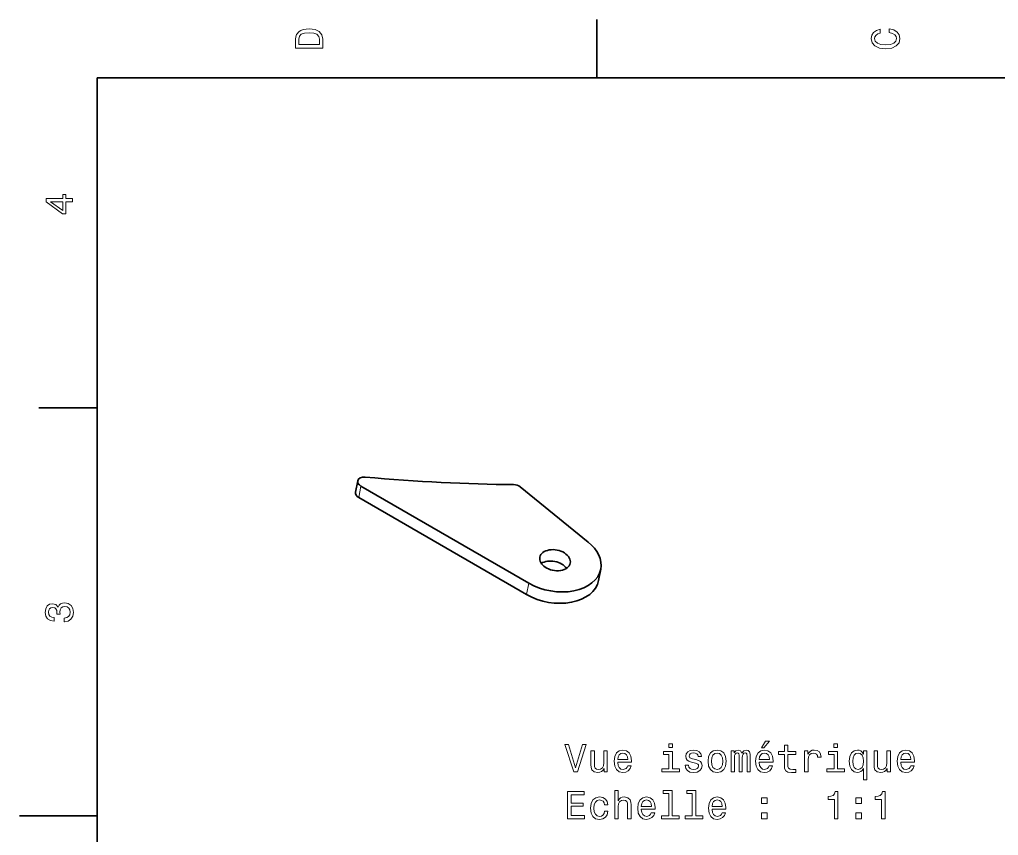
# Model space of a CAD drawing. Extents: x 0 to 297, y 0 to 210.
# Drawn here: x 0 to 126, y 102.5 to 207.5 of the extents above; entities that cross this region are included whole.
import ezdxf

# ---------------------------------------------------------------- set-up
doc = ezdxf.new("R2010")
doc.units = 0

msp = doc.modelspace()

# ---------------------------------------------------------------- linework, layer by layer
at = {"color": 7, "lineweight": 35, "ltscale": 0.1875}
for p, q in [((74.300003, 200), (74.300003, 207.5)), ((10, 157.5), (2.5, 157.5))]:
    msp.add_line(p, q, dxfattribs=at)
at = {"color": 7, "lineweight": 35}
for p, q in [((287, 200), (10, 200)), ((10, 200), (10, 10)), ((65.554741, 134.937576), (43.949005, 147.430481)), ((65.266022, 133.473679), (43.660282, 145.966583))]:
    msp.add_line(p, q, dxfattribs=at)
at = {"color": 7, "lineweight": 35, "ltscale": 0.037302}
for p, q in [((43.530739, 148.116699), (43.242012, 146.652802)), ((74.529617, 135.268951), (74.818344, 136.732849))]:
    msp.add_line(p, q, dxfattribs=at)
at = {"color": 7, "lineweight": 13, "ltscale": 0.037302}
for p, q in [((43.949005, 147.430481), (43.660282, 145.966583)), ((65.266022, 133.473679), (65.554741, 134.937576))]:
    msp.add_line(p, q, dxfattribs=at)
at = {"color": 7, "lineweight": 35, "ltscale": 0.281717}
msp.add_line((73.202881, 140.237671), (64.455963, 147.342239), dxfattribs=at)
at = {"color": 7, "lineweight": 35, "ltscale": 0.25}
msp.add_line((10, 105), (0, 105), dxfattribs=at)
at = {"color": 7, "lineweight": 13}
for points in [[(35.533215, 204.994965), (35.533215, 203.829971), (39.033215, 203.829971), (39.033215, 204.994965), (38.922264, 205.544678), (38.584366, 205.953171), (38.034657, 206.205338), (37.283215, 206.296112), (36.516644, 206.215424), (36.21405, 206.114563), (35.971977, 205.973343), (35.644165, 205.56485), (35.563473, 205.297562)], [(35.951801, 204.959656), (36.027451, 205.342941), (36.259438, 205.605194), (36.672985, 205.761536), (37.283215, 205.811966), (37.873272, 205.756485), (38.286816, 205.600143), (38.533936, 205.332855), (38.614628, 204.959656), (38.614628, 204.298996), (35.951801, 204.298996)], [(111.93206, 205.817017), (112.35569, 205.716141), (112.658287, 205.549713), (112.844887, 205.317734), (112.905403, 205.045395), (112.814629, 204.71759), (112.54229, 204.460388), (112.098488, 204.28891), (111.483215, 204.233429), (110.872986, 204.28891), (110.424141, 204.455338), (110.151802, 204.71254), (110.055984, 205.045395), (110.106415, 205.287476), (110.247627, 205.494247), (110.474571, 205.655624), (110.787247, 205.766571), (110.787247, 206.245682), (110.308144, 206.094391), (109.94503, 205.832138), (109.718086, 205.474075), (109.637398, 205.045395), (109.763474, 204.510818), (110.116501, 204.10231), (110.696472, 203.840057), (111.483215, 203.749283), (112.269958, 203.840057), (112.84993, 204.10231), (113.208, 204.510818), (113.329041, 205.045395), (113.233215, 205.51442), (112.965927, 205.892654), (112.527161, 206.159943), (111.93206, 206.301163)], [(6.833213, 184.02739), (6.833213, 184.481277), (5.965778, 184.481277), (5.965778, 184.98056), (5.56232, 184.98056), (5.56232, 184.481277), (3.408862, 184.481277), (3.408862, 184.022339), (5.521974, 182.489197), (5.965778, 182.489197), (5.965778, 184.02739)], [(5.56232, 182.912827), (3.993876, 184.02739), (5.56232, 184.02739)], [(5.73379, 129.979111), (5.769093, 129.979111), (6.253242, 130.059799), (6.616354, 130.296829), (6.848343, 130.670029), (6.934078, 131.164276), (6.848343, 131.688766), (6.626441, 132.082138), (6.273415, 132.334305), (5.819525, 132.425079), (5.521974, 132.384735), (5.279899, 132.273788), (5.0933, 132.092224), (4.957133, 131.850143), (4.684798, 132.177963), (4.251081, 132.293961), (3.857709, 132.218307), (3.560158, 132.00145), (3.373559, 131.648422), (3.307997, 131.164276), (3.388689, 130.710388), (3.610591, 130.362396), (3.963617, 130.135452), (4.432637, 130.059799), (4.46794, 130.059799), (4.46794, 130.508652), (4.145173, 130.548996), (3.913184, 130.680115), (3.771974, 130.891937), (3.721542, 131.189484), (3.761888, 131.451736), (3.867795, 131.643372), (4.039265, 131.759369), (4.271254, 131.804764), (4.518372, 131.759369), (4.684798, 131.638336), (4.785663, 131.426514), (4.815922, 131.139053), (4.810879, 130.942368), (5.209294, 130.942368), (5.199208, 131.189484), (5.244596, 131.507217), (5.365634, 131.744247), (5.56232, 131.885452), (5.819525, 131.935883), (6.112032, 131.880417), (6.328891, 131.734161), (6.465058, 131.502167), (6.510447, 131.194534), (6.460014, 130.876801), (6.308718, 130.644821), (6.066643, 130.498566), (5.73379, 130.443085)], [(72.457901, 114.15799), (71.580383, 111.177444), (70.677643, 114.15799), (70.19854, 114.15799), (71.328224, 110.652946), (71.832542, 110.652946), (72.937012, 114.15799)], [(76.996811, 111.878448), (78.772026, 111.878448), (78.777069, 112.08522), (78.696373, 112.665192), (78.474472, 113.098915), (78.121445, 113.36116), (77.652428, 113.456978), (77.193497, 113.356117), (76.840469, 113.073692), (76.613525, 112.614761), (76.532829, 112.009575), (76.608482, 111.389259), (76.835426, 110.935364), (77.183411, 110.652946), (77.637299, 110.557129), (78.03067, 110.622688), (78.353439, 110.794159), (78.590469, 111.06649), (78.726639, 111.429604), (78.287872, 111.429604), (78.197098, 111.227875), (78.065971, 111.076576), (77.692772, 110.955544), (77.405312, 111.011017), (77.188454, 111.187531), (77.047241, 111.474991), (76.996811, 111.863319)], [(84.052284, 114.273987), (83.583267, 114.273987), (83.583267, 113.769661), (84.052284, 113.769661)], [(87.042923, 112.231476), (86.614243, 112.332344), (86.296524, 112.448334), (86.190613, 112.685364), (86.220871, 112.851791), (86.326782, 112.972832), (86.498245, 113.048477), (86.745369, 113.078735), (86.982399, 113.048477), (87.168999, 112.957703), (87.290039, 112.821533), (87.340469, 112.639977), (87.774185, 112.639977), (87.774185, 112.650063), (87.69854, 112.977875), (87.491768, 113.235077), (87.168999, 113.396461), (86.745369, 113.456978), (86.316696, 113.396461), (86.004013, 113.230034), (85.807327, 112.982918), (85.746811, 112.670235), (85.792198, 112.367645), (85.933411, 112.15583), (86.165398, 112.004532), (86.503296, 111.898621), (86.997528, 111.777588), (87.300125, 111.651505), (87.380814, 111.550644), (87.411072, 111.399345), (87.365685, 111.212746), (87.244644, 111.071533), (87.047958, 110.980759), (86.785713, 110.9505), (86.508339, 110.980759), (86.30661, 111.086662), (86.170441, 111.258133), (86.11496, 111.495163), (85.686287, 111.495163), (85.756897, 111.091705), (85.963669, 110.799202), (86.291473, 110.622688), (86.745369, 110.557129), (87.219429, 110.622688), (87.567413, 110.799202), (87.779228, 111.081619), (87.854874, 111.449776), (87.7994, 111.767502), (87.643066, 111.98436), (87.385857, 112.125572)], [(88.621445, 112.004532), (88.702141, 111.389259), (88.934128, 110.935364), (89.302284, 110.652946), (89.796524, 110.557129), (90.285713, 110.652946), (90.65387, 110.930321), (90.885857, 111.384216), (90.971588, 112.004532), (90.885857, 112.619804), (90.65387, 113.078735), (90.285713, 113.356117), (89.796524, 113.456978), (89.302284, 113.356117), (88.934128, 113.073692), (88.702141, 112.619804)], [(91.612083, 110.652946), (92.020584, 110.652946), (92.020584, 112.463463), (92.045799, 112.735802), (92.121452, 112.932487), (92.237442, 113.048477), (92.388741, 113.093872), (92.509781, 113.05352), (92.590469, 112.95266), (92.630814, 112.781189), (92.645943, 112.554245), (92.645943, 110.652946), (93.029228, 110.652946), (93.029228, 112.463463), (93.054443, 112.730759), (93.130096, 112.927444), (93.251129, 113.048477), (93.402428, 113.093872), (93.523468, 113.05352), (93.604156, 112.95266), (93.654587, 112.554245), (93.654587, 110.652946), (94.063095, 110.652946), (94.063095, 112.523987), (94.037872, 112.912315), (93.957184, 113.209862), (93.795799, 113.391418), (93.533554, 113.456978), (93.225914, 113.356117), (92.988884, 113.063606), (92.802284, 113.351074), (92.489609, 113.456978), (92.202141, 113.356117), (92.005455, 113.073692), (92.005455, 113.36116), (91.612083, 113.36116)], [(95.212952, 111.878448), (96.988159, 111.878448), (96.99321, 112.08522), (96.912514, 112.665192), (96.690613, 113.098915), (96.337585, 113.36116), (95.868568, 113.456978), (95.409637, 113.356117), (95.05661, 113.073692), (94.829666, 112.614761), (94.74897, 112.009575), (94.824615, 111.389259), (95.051559, 110.935364), (95.399551, 110.652946), (95.853439, 110.557129), (96.246811, 110.622688), (96.56958, 110.794159), (96.80661, 111.06649), (96.942772, 111.429604), (96.504013, 111.429604), (96.413239, 111.227875), (96.282112, 111.076576), (95.908913, 110.955544), (95.621445, 111.011017), (95.404587, 111.187531), (95.263382, 111.474991), (95.212952, 111.863319)], [(95.520584, 113.729317), (95.81813, 113.729317), (96.519142, 114.586662), (96.024902, 114.586662)], [(98.455742, 112.892143), (98.455742, 111.535515), (98.486, 111.096748), (98.627213, 110.794159), (98.90963, 110.617645), (99.388741, 110.557129), (99.913239, 110.582344), (99.913239, 110.96563), (99.529953, 110.935364), (99.181969, 110.975716), (98.995369, 111.101791), (98.914673, 111.313606), (98.899544, 111.61116), (98.899544, 112.892143), (99.913239, 112.892143), (99.913239, 113.270378), (98.899544, 113.270378), (98.899544, 114.062172), (98.455742, 114.062172), (98.455742, 113.270378), (97.689171, 113.270378), (97.689171, 112.892143)], [(101.063087, 110.652946), (101.506897, 110.652946), (101.506897, 112.201218), (101.552284, 112.574417), (101.688446, 112.841705), (101.910355, 113.00309), (102.207901, 113.058563), (102.42981, 113.023262), (102.59623, 112.922401), (102.697098, 112.750931), (102.732399, 112.518944), (103.181244, 112.518944), (103.120728, 112.927444), (102.9543, 113.219948), (102.676926, 113.396461), (102.298676, 113.456978), (102.041473, 113.416634), (101.819572, 113.315773), (101.622887, 113.144302), (101.466545, 112.912315), (101.466545, 113.36116), (101.063087, 113.36116)], [(105.304443, 114.273987), (104.835419, 114.273987), (104.835419, 113.769661), (105.304443, 113.769661)], [(108.632973, 112.942574), (108.476631, 113.169518), (108.300125, 113.330902), (108.093346, 113.421677), (107.856316, 113.456978), (107.427643, 113.356117), (107.094788, 113.073692), (106.87793, 112.619804), (106.802277, 112.009575), (106.87793, 111.394302), (107.094788, 110.940407), (107.427643, 110.652946), (107.856316, 110.557129), (108.093346, 110.587387), (108.295074, 110.673119), (108.471588, 110.82946), (108.632973, 111.06649), (108.632973, 109.603958), (109.076782, 109.603958), (109.076782, 113.36116), (108.632973, 113.36116)], [(113.429077, 111.878448), (115.2043, 111.878448), (115.209335, 112.08522), (115.128647, 112.665192), (114.906746, 113.098915), (114.553719, 113.36116), (114.084702, 113.456978), (113.625763, 113.356117), (113.272736, 113.073692), (113.045792, 112.614761), (112.965103, 112.009575), (113.040756, 111.389259), (113.2677, 110.935364), (113.615677, 110.652946), (114.069565, 110.557129), (114.462944, 110.622688), (114.785706, 110.794159), (115.022736, 111.06649), (115.158905, 111.429604), (114.720146, 111.429604), (114.629364, 111.227875), (114.498245, 111.076576), (114.125046, 110.955544), (113.837585, 111.011017), (113.620728, 111.187531), (113.479507, 111.474991), (113.429077, 111.863319)], [(75.660355, 113.36116), (75.216553, 113.36116), (75.216553, 111.79776), (75.166115, 111.434647), (75.019867, 111.172401), (74.792915, 111.011017), (74.495369, 110.960587), (74.258339, 111.000931), (74.10704, 111.121964), (74.021301, 111.328735), (74.001129, 111.621246), (74.001129, 113.36116), (73.557327, 113.36116), (73.557327, 111.580902), (73.572456, 111.222832), (73.668282, 110.925278), (73.960785, 110.652946), (74.42981, 110.557129), (74.681969, 110.59243), (74.898827, 110.683205), (75.085426, 110.839546), (75.236725, 111.06649), (75.236725, 110.652946), (75.660355, 110.652946)], [(76.996811, 112.251648), (77.052284, 112.599632), (77.188454, 112.856834), (77.395226, 113.013176), (77.667557, 113.068649), (77.934845, 113.013176), (78.141624, 112.856834), (78.2677, 112.599632), (78.313095, 112.251648)], [(84.037155, 111.026146), (84.037155, 113.270378), (82.897385, 113.270378), (82.897385, 112.892143), (83.593353, 112.892143), (83.593353, 111.026146), (82.68557, 111.026146), (82.68557, 110.652946), (84.955025, 110.652946), (84.955025, 111.026146)], [(89.07534, 112.009575), (89.120728, 112.463463), (89.26194, 112.791275), (89.488884, 112.993004), (89.796524, 113.063606), (90.099113, 112.993004), (90.326057, 112.796318), (90.46727, 112.463463), (90.5177, 112.009575), (90.46727, 111.550644), (90.326057, 111.217789), (90.099113, 111.01606), (89.796524, 110.9505), (89.488884, 111.01606), (89.26194, 111.217789), (89.120728, 111.550644)], [(95.212952, 112.251648), (95.268425, 112.599632), (95.404587, 112.856834), (95.611359, 113.013176), (95.883698, 113.068649), (96.150986, 113.013176), (96.357758, 112.856834), (96.483841, 112.599632), (96.529228, 112.251648)], [(105.289314, 111.026146), (105.289314, 113.270378), (104.149544, 113.270378), (104.149544, 112.892143), (104.845505, 112.892143), (104.845505, 111.026146), (103.937729, 111.026146), (103.937729, 110.652946), (106.207184, 110.652946), (106.207184, 111.026146)], [(107.256172, 112.009575), (107.301559, 112.45842), (107.442772, 112.786232), (107.654587, 112.987961), (107.931961, 113.058563), (108.224472, 112.987961), (108.446373, 112.791275), (108.577499, 112.463463), (108.62793, 112.009575), (108.577499, 111.550644), (108.446373, 111.222832), (108.224472, 111.021103), (107.931961, 110.955544), (107.654587, 111.021103), (107.442772, 111.222832), (107.301559, 111.555687)], [(112.092621, 113.36116), (111.648819, 113.36116), (111.648819, 111.79776), (111.598389, 111.434647), (111.452133, 111.172401), (111.225189, 111.011017), (110.927643, 110.960587), (110.690613, 111.000931), (110.539307, 111.121964), (110.453575, 111.328735), (110.433403, 111.621246), (110.433403, 113.36116), (109.989601, 113.36116), (109.989601, 111.580902), (110.00473, 111.222832), (110.100555, 110.925278), (110.393059, 110.652946), (110.862076, 110.557129), (111.114243, 110.59243), (111.3311, 110.683205), (111.5177, 110.839546), (111.668991, 111.06649), (111.668991, 110.652946), (112.092621, 110.652946)], [(113.429077, 112.251648), (113.484558, 112.599632), (113.620728, 112.856834), (113.827499, 113.013176), (114.099831, 113.068649), (114.367126, 113.013176), (114.573898, 112.856834), (114.699974, 112.599632), (114.745361, 112.251648)], [(70.521301, 104.606117), (72.740326, 104.606117), (72.740326, 105.029747), (70.985283, 105.029747), (70.985283, 106.214905), (72.548683, 106.214905), (72.548683, 106.633492), (70.985283, 106.633492), (70.985283, 107.682487), (72.699982, 107.682487), (72.699982, 108.106117), (70.521301, 108.106117)], [(75.297241, 106.416634), (75.736, 106.416634), (75.645226, 106.820091), (75.428368, 107.137817), (75.090469, 107.334503), (74.651711, 107.410149), (74.167557, 107.309288), (73.7994, 107.026863), (73.567413, 106.567932), (73.486725, 105.95266), (73.56237, 105.34243), (73.789314, 104.888535), (74.147385, 104.606117), (74.636581, 104.5103), (75.070297, 104.585945), (75.408188, 104.79776), (75.640182, 105.130615), (75.741043, 105.574417), (75.317413, 105.574417), (75.241768, 105.292), (75.100555, 105.080177), (74.898827, 104.949059), (74.651711, 104.908714), (74.34407, 104.974274), (74.122169, 105.176003), (73.986, 105.503815), (73.940613, 105.967789), (73.986, 106.421677), (74.127213, 106.749489), (74.354156, 106.951218), (74.651711, 107.02182), (74.913956, 106.976433), (75.110641, 106.860443), (75.241768, 106.6688)], [(76.608482, 104.606117), (77.052284, 104.606117), (77.052284, 106.169518), (77.097672, 106.527588), (77.243927, 106.789833), (77.470871, 106.951218), (77.773468, 107.011734), (78.015541, 106.961304), (78.16684, 106.825134), (78.242485, 106.59819), (78.2677, 106.295601), (78.2677, 104.606117), (78.711502, 104.606117), (78.711502, 106.386375), (78.69133, 106.744446), (78.600555, 107.042), (78.303001, 107.314331), (77.839027, 107.410149), (77.586868, 107.374847), (77.37001, 107.27903), (77.188454, 107.127731), (77.052284, 106.920959), (77.052284, 108.227158), (76.608482, 108.227158)], [(80.032829, 105.831619), (81.808044, 105.831619), (81.813095, 106.038391), (81.732399, 106.618362), (81.510498, 107.052086), (81.157471, 107.314331), (80.688454, 107.410149), (80.229515, 107.309288), (79.876495, 107.026863), (79.649544, 106.567932), (79.568855, 105.962746), (79.644501, 105.34243), (79.871445, 104.888535), (80.219429, 104.606117), (80.673325, 104.5103), (81.066696, 104.575859), (81.389458, 104.74733), (81.626495, 105.019661), (81.762657, 105.382774), (81.323898, 105.382774), (81.233124, 105.181046), (81.101997, 105.029747), (80.728798, 104.908714), (80.44133, 104.964188), (80.224472, 105.140701), (80.083267, 105.428162), (80.032829, 105.81649)], [(83.563095, 107.853958), (83.563095, 104.979317), (82.650269, 104.979317), (82.650269, 104.606117), (84.914673, 104.606117), (84.914673, 104.979317), (84.006897, 104.979317), (84.006897, 108.227158), (82.867126, 108.227158), (82.867126, 107.853958)], [(86.599113, 107.853958), (86.599113, 104.979317), (85.686287, 104.979317), (85.686287, 104.606117), (87.950699, 104.606117), (87.950699, 104.979317), (87.042923, 104.979317), (87.042923, 108.227158), (85.903152, 108.227158), (85.903152, 107.853958)], [(89.1409, 105.831619), (90.916115, 105.831619), (90.921158, 106.038391), (90.840469, 106.618362), (90.618568, 107.052086), (90.265541, 107.314331), (89.796524, 107.410149), (89.337585, 107.309288), (88.984558, 107.026863), (88.757614, 106.567932), (88.676926, 105.962746), (88.752571, 105.34243), (88.979515, 104.888535), (89.327499, 104.606117), (89.781387, 104.5103), (90.174759, 104.575859), (90.497528, 104.74733), (90.734558, 105.019661), (90.870728, 105.382774), (90.431969, 105.382774), (90.341187, 105.181046), (90.210068, 105.029747), (89.836868, 104.908714), (89.5494, 104.964188), (89.332542, 105.140701), (89.19133, 105.428162), (89.1409, 105.81649)], [(95.520584, 106.562889), (96.216553, 106.562889), (96.216553, 107.314331), (95.520584, 107.314331)], [(104.885857, 104.606117), (105.344788, 104.606117), (105.344788, 108.131332), (105.001846, 108.131332), (104.911072, 107.8237), (104.729515, 107.616928), (104.452133, 107.495888), (104.068848, 107.455544), (104.068848, 107.097473), (104.885857, 107.097473)], [(107.664673, 106.562889), (108.360641, 106.562889), (108.360641, 107.314331), (107.664673, 107.314331)], [(110.957901, 104.606117), (111.416832, 104.606117), (111.416832, 108.131332), (111.073898, 108.131332), (110.983116, 107.8237), (110.801559, 107.616928), (110.524185, 107.495888), (110.1409, 107.455544), (110.1409, 107.097473), (110.957901, 107.097473)], [(80.032829, 106.204819), (80.08831, 106.552803), (80.224472, 106.810005), (80.431244, 106.966347), (80.703583, 107.02182), (80.970871, 106.966347), (81.177643, 106.810005), (81.303726, 106.552803), (81.349113, 106.204819)], [(89.1409, 106.204819), (89.196381, 106.552803), (89.332542, 106.810005), (89.539314, 106.966347), (89.811653, 107.02182), (90.078941, 106.966347), (90.285713, 106.810005), (90.411797, 106.552803), (90.457184, 106.204819)], [(95.520584, 104.606117), (96.216553, 104.606117), (96.216553, 105.357559), (95.520584, 105.357559)], [(107.664673, 104.606117), (108.360641, 104.606117), (108.360641, 105.357559), (107.664673, 105.357559)]]:
    msp.add_lwpolyline(points, close=True, dxfattribs=at)
at = {"color": 7, "lineweight": 35}
for centre, major_axis, ratio, start_param, end_param in [((44.511845, 147.923218), (0.981102, -0.193497), 0.66589, 3.1416314828, 4.2379326301), ((44.511845, 147.923218), (0.981102, -0.193497), 0.66589, 1.7281912794, 3.1416314828), ((42.154461, 158.240356), (49.487068, -5.06369), 0.188457, 4.778779185, 5.1797737227), ((63.74411, 146.95163), (0.981102, -0.193497), 0.66589, 0.8984625239, 1.8484911629), ((44.223118, 146.45932), (0.981102, -0.193497), 0.66589, 3.1416314828, 4.2379326301), ((68.93177, 137.894012), (5.886597, -1.161011), 0.66589, 6.2831459545, 7.181647831), ((68.93177, 137.894012), (1.962196, -0.387009), 0.66589, 6.2831498426, 9.4247424962), ((68.93177, 137.894012), (1.962196, -0.387009), 0.66589, 3.141557189, 4.1389939038), ((68.643051, 136.430115), (1.962196, -0.387009), 0.66589, 0.5942873425, 2.5469812391), ((68.93177, 137.894012), (1.962196, -0.387009), 0.66589, 4.1389939038, 6.2831498426), ((68.93177, 137.894012), (5.886597, -1.161011), 0.66589, 4.2379326301, 6.2831459545), ((68.643051, 136.430115), (5.886597, -1.161011), 0.66589, 4.2379326301, 6.2831459545)]:
    msp.add_ellipse(centre, major_axis=major_axis, ratio=ratio, start_param=start_param, end_param=end_param, dxfattribs=at)

doc.saveas('drawing.dxf')
